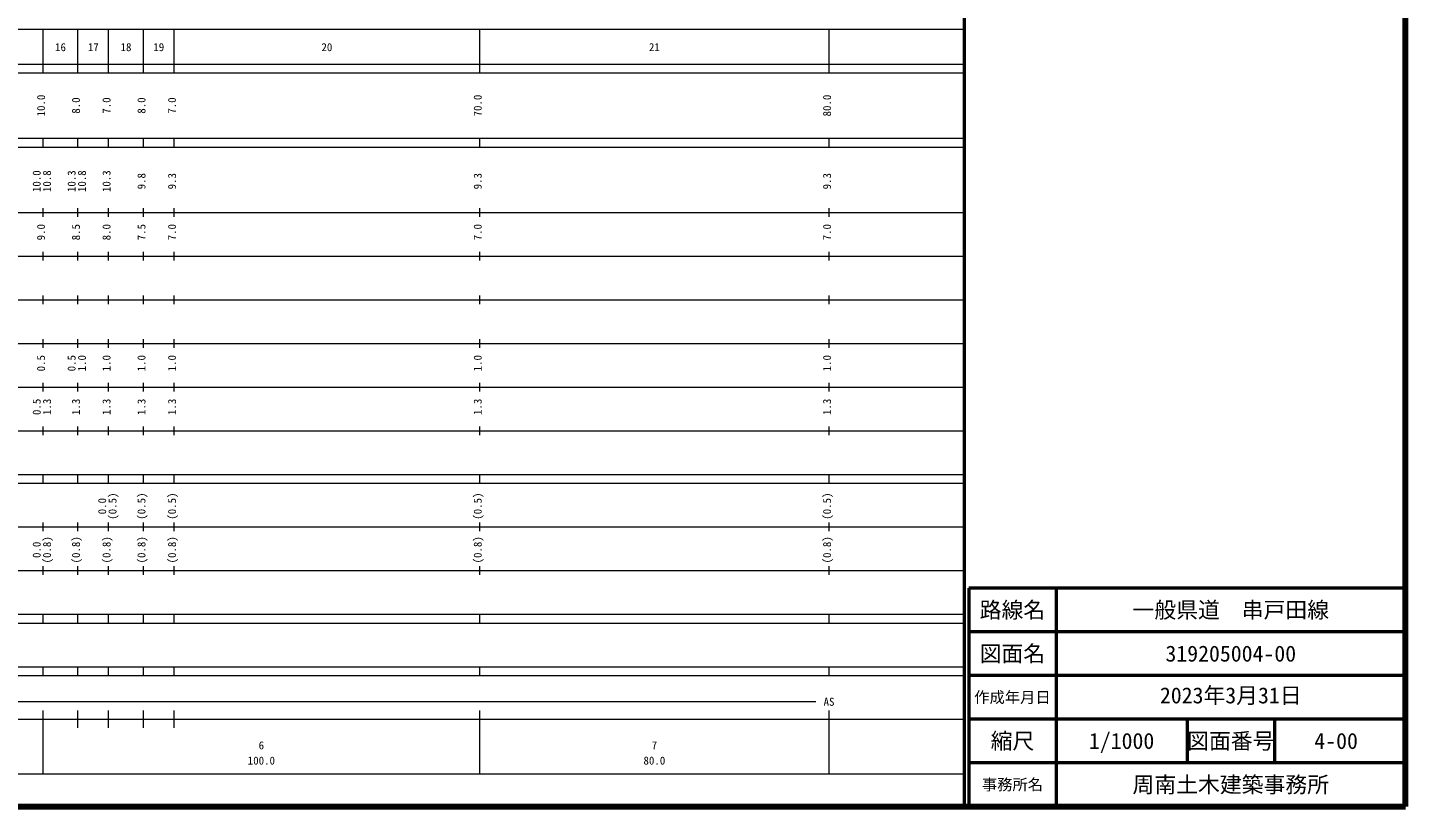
# Model space of a CAD drawing. Units: millimetres, scale not verified. Extents: x 40000 to 680003, y 20000 to 380002.
# Drawn here: x 364454 to 680003, y 20000 to 198358 of the extents above; entities that cross this region are included whole.
import ezdxf
from ezdxf.enums import TextEntityAlignment as Align

# ---------------------------------------------------------------- set-up
doc = ezdxf.new("R2010")
doc.units = ezdxf.units.MM
doc.header["$LTSCALE"] = 1000
for name, color, linetype, lineweight in [('M-TTL', 2, 'Continuous', 140), ('M-TTL-BAND', 7, 'Continuous', 13), ('M-TTL-FRAM', 2, 'Continuous', 50), ('M-TTL-LINE', 7, 'Continuous', 50), ('M-TTL-TXT', 7, 'Continuous', 50)]:
    doc.layers.add(name, color=color, linetype=linetype, lineweight=lineweight)
doc.styles.add('ＭＳ ゴシック', font='')
doc.styles.get('ＭＳ ゴシック').set_extended_font_data('MS Gothic')

msp = doc.modelspace()

# ---------------------------------------------------------------- linework, layer by layer
at = {"layer": 'M-TTL'}
for p, q in [((680003, 20000), (680003, 380002)), ((40000, 20000), (680003, 20000))]:
    msp.add_line(p, q, dxfattribs=at)
at = {"layer": 'M-TTL-BAND'}
for p, q in [((68000, 198001), (579003, 198001)), ((368002, 188001), (368002, 198001)), ((376002, 188001), (376002, 198001)), ((383002, 188001), (383002, 198001)), ((391002, 188001), (391002, 198001)), ((398002, 188001), (398002, 198001)), ((468002, 188001), (468002, 198001)), ((548002, 188001), (548002, 198001)), ((40000, 190001), (579003, 190001)), ((40000, 188001), (579003, 188001)), ((40000, 173001), (579003, 173001)), ((40000, 171001), (579003, 171001)), ((368002, 171001), (368002, 173001)), ((376002, 171001), (376002, 173001)), ((383002, 171001), (383002, 173001)), ((391002, 171001), (391002, 173001)), ((398002, 171001), (398002, 173001)), ((468002, 171001), (468002, 173001)), ((548002, 171001), (548002, 173001)), ((40000, 156001), (579003, 156001)), ((368002, 155001), (368002, 157001)), ((376002, 155001), (376002, 157001)), ((383002, 155001), (383002, 157001)), ((391002, 155001), (391002, 157001)), ((398002, 155001), (398002, 157001)), ((468002, 155001), (468002, 157001)), ((548002, 155001), (548002, 157001)), ((46000, 146001), (579003, 146001)), ((368002, 145001), (368002, 147001)), ((376002, 145001), (376002, 147001)), ((383002, 145001), (383002, 147001)), ((391002, 145001), (391002, 147001)), ((398002, 145001), (398002, 147001)), ((468002, 145001), (468002, 147001)), ((548002, 145001), (548002, 147001)), ((52000, 136001), (579003, 136001)), ((368002, 135001), (368002, 137001)), ((376002, 135001), (376002, 137001)), ((383002, 135001), (383002, 137001)), ((391002, 135001), (391002, 137001)), ((398002, 135001), (398002, 137001)), ((468002, 135001), (468002, 137001)), ((548002, 135001), (548002, 137001)), ((368002, 125001), (368002, 127001)), ((376002, 125001), (376002, 127001)), ((383002, 125001), (383002, 127001)), ((391002, 125001), (391002, 127001)), ((398002, 125001), (398002, 127001)), ((468002, 125001), (468002, 127001)), ((548002, 125001), (548002, 127001)), ((46000, 126001), (579003, 126001)), ((368002, 115001), (368002, 117001)), ((376002, 115001), (376002, 117001)), ((383002, 115001), (383002, 117001)), ((391002, 115001), (391002, 117001)), ((398002, 115001), (398002, 117001)), ((468002, 115001), (468002, 117001)), ((548002, 115001), (548002, 117001)), ((52000, 116000), (579003, 116000)), ((46000, 106000), (579003, 106000)), ((368002, 105000), (368002, 107000)), ((376002, 105000), (376002, 107000)), ((383002, 105000), (383002, 107000)), ((391002, 105000), (391002, 107000)), ((398002, 105000), (398002, 107000)), ((468002, 105000), (468002, 107000)), ((548002, 105000), (548002, 107000)), ((40000, 96000), (579003, 96000)), ((368002, 94000), (368002, 96000)), ((376002, 94000), (376002, 96000)), ((383002, 94000), (383002, 96000)), ((391002, 94000), (391002, 96000)), ((398002, 94000), (398002, 96000)), ((468002, 94000), (468002, 96000)), ((548002, 94000), (548002, 96000)), ((40000, 94000), (579003, 94000)), ((49000, 84000), (579003, 84000)), ((368002, 83000), (368002, 85000)), ((376002, 83000), (376002, 85000)), ((383002, 83000), (383002, 85000)), ((391002, 83000), (391002, 85000)), ((398002, 83000), (398002, 85000)), ((468002, 83000), (468002, 85000)), ((548002, 83000), (548002, 85000)), ((40000, 74000), (579003, 74000)), ((368002, 73000), (368002, 75000)), ((376002, 73000), (376002, 75000)), ((383002, 73000), (383002, 75000)), ((391002, 73000), (391002, 75000)), ((398002, 73000), (398002, 75000)), ((468002, 73000), (468002, 75000)), ((548002, 73000), (548002, 75000)), ((40000, 64000), (579003, 64000)), ((368002, 62000), (368002, 64000)), ((376002, 62000), (376002, 64000)), ((383002, 62000), (383002, 64000)), ((391002, 62000), (391002, 64000)), ((398002, 62000), (398002, 64000)), ((468002, 62000), (468002, 64000)), ((548002, 62000), (548002, 64000)), ((40000, 62000), (579003, 62000)), ((40000, 52000), (579003, 52000)), ((368002, 50000), (368002, 52000)), ((376002, 50000), (376002, 52000)), ((383002, 50000), (383002, 52000)), ((391002, 50000), (391002, 52000)), ((398002, 50000), (398002, 52000)), ((468002, 50000), (468002, 52000)), ((548002, 50000), (548002, 52000)), ((40000, 50000), (579003, 50000)), ((71000, 44000), (545002, 44000)), ((368002, 27500), (368002, 42000)), ((376002, 38000), (376002, 42000)), ((383002, 38000), (383002, 42000)), ((391002, 38000), (391002, 42000)), ((398002, 38000), (398002, 42000)), ((468002, 27500), (468002, 42000)), ((548002, 27500), (548002, 42000)), ((40000, 40000), (579003, 40000)), ((68000, 27500), (579003, 27500))]:
    msp.add_line(p, q, dxfattribs=at)
at = {"layer": 'M-TTL-FRAM'}
for p, q in [((680003, 70000), (580003, 70000)), ((580003, 70000), (580003, 20000))]:
    msp.add_line(p, q, dxfattribs=at)
at = {"layer": 'M-TTL-LINE'}
for p, q in [((579003, 20000), (579003, 370002)), ((600003, 70000), (600003, 20000)), ((680003, 60000), (580003, 60000)), ((680003, 50000), (580003, 50000)), ((680003, 40000), (580003, 40000)), ((630003, 40000), (630003, 30000)), ((650003, 40000), (650003, 30000)), ((680003, 30000), (580003, 30000))]:
    msp.add_line(p, q, dxfattribs=at)

# ---------------------------------------------------------------- texts
at = {"layer": 'M-TTL-BAND', "style": 'ＭＳ ゴシック'}
for s, p in [('16', (372002, 192406)), ('17', (379502, 192406)), ('18', (387002, 192406)), ('19', (394502, 192406)), ('20', (433002, 192406)), ('21', (508002, 192406)), ('AS', (548002, 42500)), ('6', (418002, 32523)), ('7', (508002, 32523)), ('100.0', (418002, 29033)), ('80.0', (508002, 29033))]:
    msp.add_text(s, height=1833, dxfattribs=at).set_placement(p, align=Align.BOTTOM_CENTER)
for s, p in [('10.0', (369002, 180501)), ('8.0', (377002, 180501)), ('7.0', (384002, 180501)), ('8.0', (392002, 180501)), ('7.0', (399002, 180501)), ('70.0', (469002, 180501)), ('80.0', (549002, 180501)), ('10.0', (368002, 163175)), ('10.8', (370372, 163175)), ('10.3', (376002, 163175)), ('10.8', (378372, 163175)), ('10.3', (384002, 163175)), ('9.8', (392002, 163175)), ('9.3', (399002, 163175)), ('9.3', (469002, 163175)), ('9.3', (549002, 163175)), ('9.0', (369002, 151501)), ('8.5', (377002, 151501)), ('8.0', (384002, 151501)), ('7.5', (392002, 151501)), ('7.0', (399002, 151501)), ('7.0', (469002, 151501)), ('7.0', (549002, 151501)), ('0.5', (369002, 121501)), ('0.5', (376002, 121501)), ('1.0', (378372, 121501)), ('1.0', (384002, 121501)), ('1.0', (392002, 121501)), ('1.0', (399002, 121501)), ('1.0', (469002, 121501)), ('1.0', (549002, 121501)), ('0.5', (368002, 111500)), ('1.3', (370372, 111500)), ('1.3', (377002, 111500)), ('1.3', (384002, 111500)), ('1.3', (392002, 111500)), ('1.3', (399002, 111500)), ('1.3', (469002, 111500)), ('1.3', (549002, 111500)), ('(0.5)', (385372, 88764)), ('(0.5)', (392002, 88764)), ('(0.5)', (399002, 88764)), ('(0.5)', (469002, 88764)), ('(0.5)', (549002, 88764)), ('0.0', (383002, 88764)), ('0.0', (368002, 78764)), ('(0.8)', (370372, 78764)), ('(0.8)', (377002, 78764)), ('(0.8)', (384002, 78764)), ('(0.8)', (392002, 78764)), ('(0.8)', (399002, 78764)), ('(0.8)', (469002, 78764)), ('(0.8)', (549002, 78764))]:
    msp.add_text(s, height=1833, rotation=90, dxfattribs=at).set_placement(p, align=Align.BOTTOM_CENTER)
at = {"layer": 'M-TTL-TXT', "style": 'ＭＳ ゴシック'}
for s, height, p in [('路線名', 3666, (590003, 65000)), ('路線名', 3666, (590003, 65000)), ('一般県道\u3000串戸田線', 3666, (640003, 65000)), ('図面名', 3666, (590003, 55000)), ('図面名', 3666, (590003, 55000)), ('319205004-00', 3666, (640003, 55000)), ('作成年月日', 2566, (590003, 45000)), ('作成年月日', 2566, (590003, 45000)), ('縮尺', 3666, (590003, 35000)), ('縮尺', 3666, (590003, 35000)), ('1/1000', 3666, (615003, 35000)), ('図面番号', 3666, (640003, 35000)), ('図面番号', 3666, (640003, 35000)), ('4-00', 3666, (664128, 35000)), ('事務所名', 2566, (590003, 25000)), ('事務所名', 2566, (590003, 25000)), ('周南土木建築事務所', 3666, (640003, 25000))]:
    msp.add_text(s, height=height, dxfattribs=at).set_placement(p, align=Align.MIDDLE_CENTER)
msp.add_text('2023年3月31日', height=3666, dxfattribs=at).set_placement((640003, 42500), align=Align.BOTTOM_CENTER)

doc.saveas('drawing.dxf')
